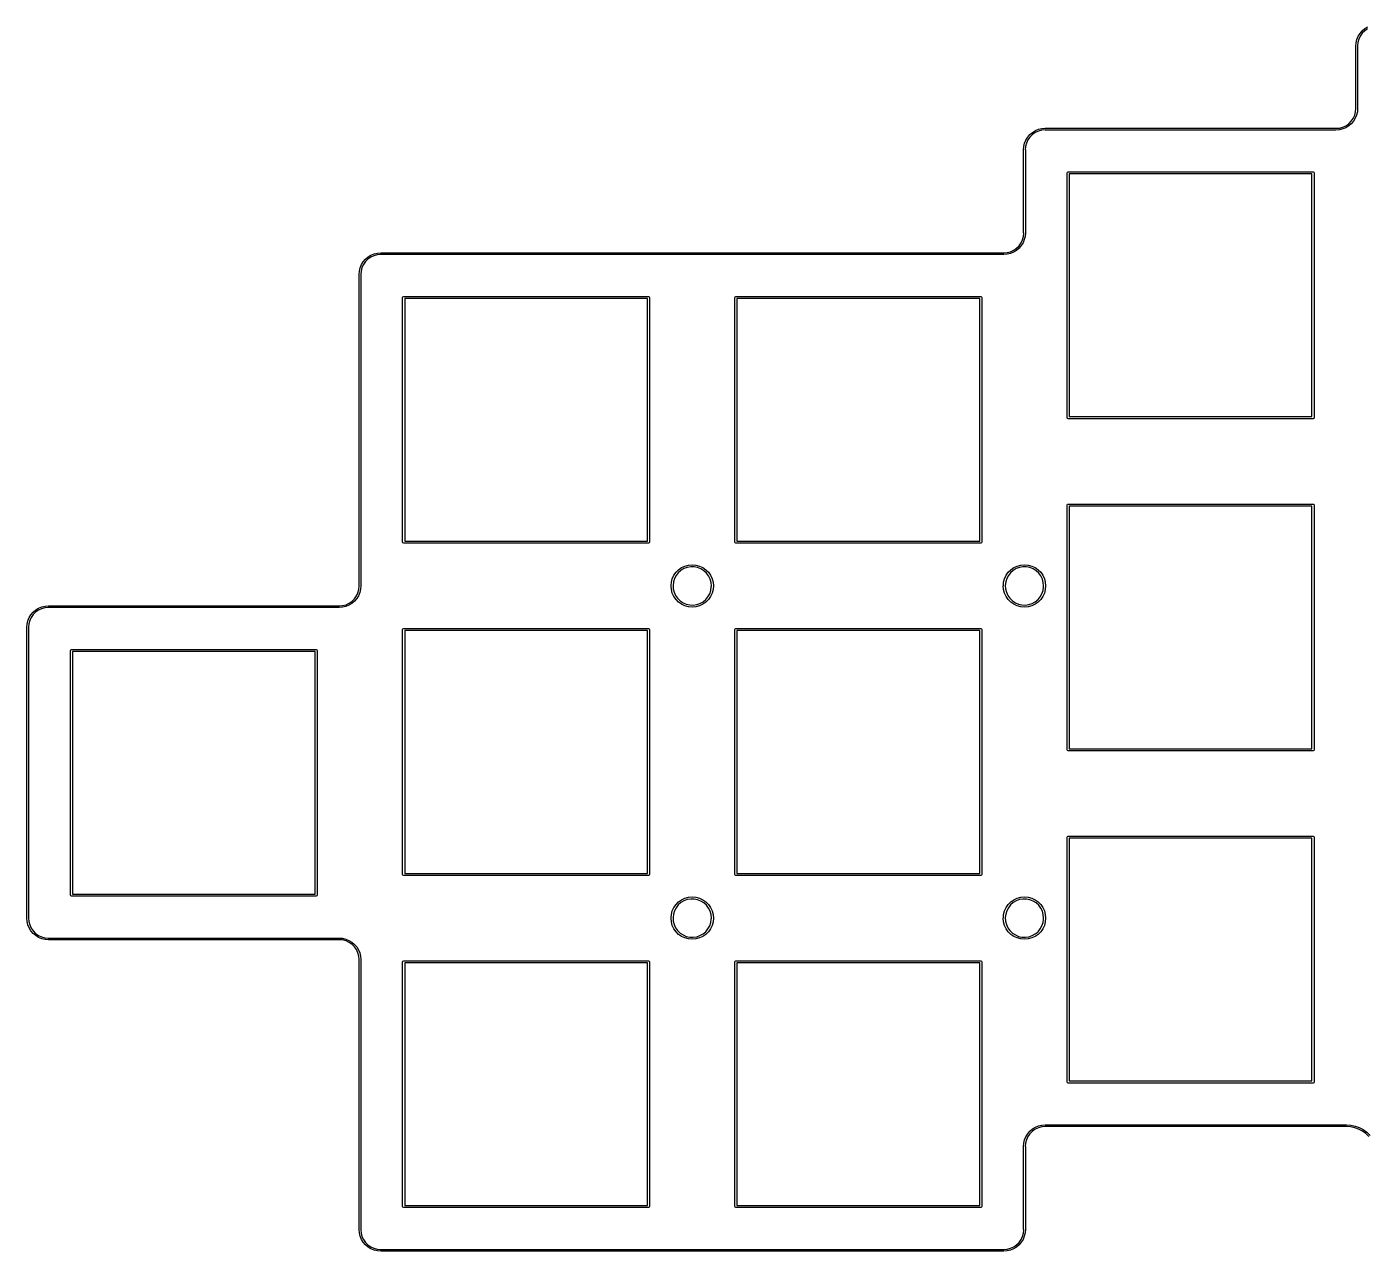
# Model space of a CAD drawing. Extents: x -5.19 to 0.84, y -3.56 to 0.24.
# Drawn here: x -5.191 to -2.174, y -2.527 to 0.23 of the extents above; entities that cross this region are included whole.
import ezdxf

# ---------------------------------------------------------------- set-up
doc = ezdxf.new("R2010")
doc.units = 0
doc.header["$MEASUREMENT"] = 0
doc.layers.add('BLACK', color=7, linetype='CONTINUOUS')

msp = doc.modelspace()

# ---------------------------------------------------------------- linework, layer by layer
at = {"layer": 'BLACK', "linetype": 'CONTINUOUS'}
for p, q in [((-2.194, 0.2091), (-2.19, 0.2156)), ((-2.19, 0.2156), (-2.185, 0.2215)), ((-2.185, 0.2159), (-2.1895, 0.2095)), ((-2.185, 0.2215), (-2.1792, 0.2264)), ((-2.1795, 0.2214), (-2.185, 0.2159)), ((-2.1731, 0.2259), (-2.1795, 0.2214)), ((-2.1792, 0.2264), (-2.1727, 0.2304)), ((-2.1993, 0.187), (-2.1987, 0.1946)), ((-2.1993, 0.0468), (-2.1993, 0.187)), ((-2.1987, 0.1946), (-2.1969, 0.2021)), ((-2.1969, 0.2021), (-2.194, 0.2091)), ((-2.1949, 0.1948), (-2.1955, 0.1873)), ((-2.1955, 0.1873), (-2.1954, 0.187)), ((-2.1954, 0.187), (-2.1954, 0.0468)), ((-2.1928, 0.2024), (-2.1949, 0.1948)), ((-2.1895, 0.2095), (-2.1928, 0.2024)), ((-2.2052, 0.0243), (-2.2018, 0.0314)), ((-2.2018, 0.0314), (-2.1998, 0.0389)), ((-2.1978, 0.0317), (-2.2007, 0.0246)), ((-2.1998, 0.0389), (-2.1992, 0.0464)), ((-2.1992, 0.0464), (-2.1993, 0.0468)), ((-2.196, 0.0391), (-2.1978, 0.0317)), ((-2.1954, 0.0468), (-2.196, 0.0391)), ((-2.9137, -0.0004), (-2.9062, 0.0014)), ((-2.9062, 0.0014), (-2.8986, 0.002)), ((-2.8986, 0.002), (-2.2441, 0.002)), ((-2.2441, 0.002), (-2.2437, 0.0018)), ((-2.2437, 0.0018), (-2.2363, 0.0025)), ((-2.229, 0.0004), (-2.2365, -0.0014)), ((-2.2363, 0.0025), (-2.2287, 0.0045)), ((-2.222, 0.0033), (-2.229, 0.0004)), ((-2.2287, 0.0045), (-2.2216, 0.0078)), ((-2.2155, 0.0073), (-2.222, 0.0033)), ((-2.2216, 0.0078), (-2.2152, 0.0123)), ((-2.2096, 0.0123), (-2.2155, 0.0073)), ((-2.2152, 0.0123), (-2.2097, 0.0179)), ((-2.2097, 0.0179), (-2.2052, 0.0243)), ((-2.2047, 0.0181), (-2.2096, 0.0123)), ((-2.2007, 0.0246), (-2.2047, 0.0181)), ((-2.945, -0.0317), (-2.942, -0.0246)), ((-2.942, -0.0246), (-2.938, -0.0181)), ((-2.9375, -0.0243), (-2.9409, -0.0314)), ((-2.938, -0.0181), (-2.9331, -0.0123)), ((-2.9331, -0.0179), (-2.9375, -0.0243)), ((-2.9331, -0.0123), (-2.9273, -0.0073)), ((-2.9275, -0.0123), (-2.9331, -0.0179)), ((-2.9211, -0.0078), (-2.9275, -0.0123)), ((-2.9273, -0.0073), (-2.9207, -0.0033)), ((-2.914, -0.0045), (-2.9211, -0.0078)), ((-2.9207, -0.0033), (-2.9137, -0.0004)), ((-2.9064, -0.0025), (-2.914, -0.0045)), ((-2.899, -0.0018), (-2.9064, -0.0025)), ((-2.8986, -0.002), (-2.899, -0.0018)), ((-2.2441, -0.002), (-2.8986, -0.002)), ((-2.2365, -0.0014), (-2.2441, -0.002)), ((-2.9473, -0.0468), (-2.9467, -0.0391)), ((-2.9473, -0.2338), (-2.9473, -0.0468)), ((-2.9467, -0.0391), (-2.945, -0.0317)), ((-2.9429, -0.0389), (-2.9436, -0.0464)), ((-2.9436, -0.0464), (-2.9434, -0.0468)), ((-2.9434, -0.0468), (-2.9434, -0.2338)), ((-2.9409, -0.0314), (-2.9429, -0.0389)), ((-2.8493, -0.0984), (-2.8486, -0.0968)), ((-2.8493, -0.6496), (-2.8493, -0.0984)), ((-2.8486, -0.0968), (-2.847, -0.0961)), ((-2.847, -0.0961), (-2.2958, -0.0961)), ((-2.8446, -0.1008), (-2.8446, -0.6472)), ((-2.2981, -0.1008), (-2.8446, -0.1008)), ((-2.2981, -0.6472), (-2.2981, -0.1008)), ((-2.2958, -0.0961), (-2.2941, -0.0968)), ((-2.2941, -0.0968), (-2.2934, -0.0984)), ((-2.2934, -0.0984), (-2.2934, -0.6496)), ((-2.9478, -0.2416), (-2.9472, -0.2341)), ((-2.9472, -0.2341), (-2.9473, -0.2338)), ((-2.944, -0.2414), (-2.9458, -0.2488)), ((-2.9434, -0.2338), (-2.944, -0.2414)), ((-2.9697, -0.2727), (-2.9632, -0.2682)), ((-2.9577, -0.2682), (-2.9635, -0.2732)), ((-2.9632, -0.2682), (-2.9577, -0.2627)), ((-2.9577, -0.2627), (-2.9532, -0.2562)), ((-2.9527, -0.2624), (-2.9577, -0.2682)), ((-2.9532, -0.2562), (-2.9499, -0.2491)), ((-2.9487, -0.2559), (-2.9527, -0.2624)), ((-2.9499, -0.2491), (-2.9478, -0.2416)), ((-2.9458, -0.2488), (-2.9487, -0.2559)), ((-4.4381, -0.3051), (-4.4341, -0.2986)), ((-4.4341, -0.2986), (-4.4291, -0.2928)), ((-4.4291, -0.2984), (-4.4336, -0.3048)), ((-4.4291, -0.2928), (-4.4233, -0.2878)), ((-4.4236, -0.2928), (-4.4291, -0.2984)), ((-4.4172, -0.2883), (-4.4236, -0.2928)), ((-4.4233, -0.2878), (-4.4168, -0.2839)), ((-4.4101, -0.285), (-4.4172, -0.2883)), ((-4.4168, -0.2839), (-4.4097, -0.2809)), ((-4.4025, -0.283), (-4.4101, -0.285)), ((-4.4097, -0.2809), (-4.4023, -0.2791)), ((-4.395, -0.2823), (-4.4025, -0.283)), ((-4.4023, -0.2791), (-4.3947, -0.2785)), ((-4.3947, -0.2825), (-4.395, -0.2823)), ((-4.3947, -0.2785), (-2.9921, -0.2785)), ((-2.9921, -0.2825), (-4.3947, -0.2825)), ((-2.9921, -0.2785), (-2.9918, -0.2787)), ((-2.9845, -0.2819), (-2.9921, -0.2825)), ((-2.9918, -0.2787), (-2.9843, -0.278)), ((-2.9771, -0.2801), (-2.9845, -0.2819)), ((-2.9843, -0.278), (-2.9768, -0.276)), ((-2.97, -0.2772), (-2.9771, -0.2801)), ((-2.9768, -0.276), (-2.9697, -0.2727)), ((-2.9635, -0.2732), (-2.97, -0.2772)), ((-4.4434, -0.3273), (-4.4428, -0.3196)), ((-4.4434, -1.0285), (-4.4434, -0.3273)), ((-4.4428, -0.3196), (-4.441, -0.3122)), ((-4.441, -0.3122), (-4.4381, -0.3051)), ((-4.439, -0.3195), (-4.4396, -0.3269)), ((-4.4396, -0.3269), (-4.4395, -0.3273)), ((-4.4395, -0.3273), (-4.4395, -1.0285)), ((-4.4369, -0.3119), (-4.439, -0.3195)), ((-4.4336, -0.3048), (-4.4369, -0.3119)), ((-4.3454, -0.3789), (-4.3447, -0.3773)), ((-4.3454, -0.9301), (-4.3454, -0.3789)), ((-4.3447, -0.3773), (-4.343, -0.3766)), ((-4.343, -0.3766), (-3.7918, -0.3766)), ((-4.3407, -0.3813), (-4.3407, -0.9278)), ((-3.7942, -0.3813), (-4.3407, -0.3813)), ((-3.7942, -0.9278), (-3.7942, -0.3813)), ((-3.7918, -0.3766), (-3.7902, -0.3773)), ((-3.7902, -0.3773), (-3.7895, -0.3789)), ((-3.7895, -0.3789), (-3.7895, -0.9301)), ((-3.5973, -0.3789), (-3.5966, -0.3773)), ((-3.5973, -0.9301), (-3.5973, -0.3789)), ((-3.5966, -0.3773), (-3.595, -0.3766)), ((-3.595, -0.3766), (-3.0438, -0.3766)), ((-3.5926, -0.3813), (-3.5926, -0.9278)), ((-3.0462, -0.3813), (-3.5926, -0.3813)), ((-3.0462, -0.9278), (-3.0462, -0.3813)), ((-3.0438, -0.3766), (-3.0421, -0.3773)), ((-3.0421, -0.3773), (-3.0414, -0.3789)), ((-3.0414, -0.3789), (-3.0414, -0.9301)), ((-2.8486, -0.6513), (-2.8493, -0.6496)), ((-2.847, -0.652), (-2.8486, -0.6513)), ((-2.2958, -0.652), (-2.847, -0.652)), ((-2.8446, -0.6472), (-2.2981, -0.6472)), ((-2.2941, -0.6513), (-2.2958, -0.652)), ((-2.2934, -0.6496), (-2.2941, -0.6513)), ((-2.8493, -0.8465), (-2.8486, -0.8448)), ((-2.8486, -0.8448), (-2.847, -0.8441)), ((-2.847, -0.8441), (-2.2958, -0.8441)), ((-2.2958, -0.8441), (-2.2941, -0.8448)), ((-2.2941, -0.8448), (-2.2934, -0.8465)), ((-2.8493, -1.3976), (-2.8493, -0.8465)), ((-2.8446, -0.8488), (-2.8446, -1.3953)), ((-2.2981, -0.8488), (-2.8446, -0.8488)), ((-2.2981, -1.3953), (-2.2981, -0.8488)), ((-2.2934, -0.8465), (-2.2934, -1.3976)), ((-4.3447, -0.9318), (-4.3454, -0.9301)), ((-4.343, -0.9325), (-4.3447, -0.9318)), ((-3.7918, -0.9325), (-4.343, -0.9325)), ((-4.3407, -0.9278), (-3.7942, -0.9278)), ((-3.7902, -0.9318), (-3.7918, -0.9325)), ((-3.7895, -0.9301), (-3.7902, -0.9318)), ((-3.5966, -0.9318), (-3.5973, -0.9301)), ((-3.595, -0.9325), (-3.5966, -0.9318)), ((-3.0438, -0.9325), (-3.595, -0.9325)), ((-3.5926, -0.9278), (-3.0462, -0.9278)), ((-3.0421, -0.9318), (-3.0438, -0.9325)), ((-3.0414, -0.9301), (-3.0421, -0.9318)), ((-3.7299, -0.9979), (-3.724, -0.9921)), ((-3.7187, -0.9937), (-3.7247, -0.9989)), ((-3.724, -0.9921), (-3.7172, -0.9873)), ((-3.712, -0.9896), (-3.7187, -0.9937)), ((-3.7172, -0.9873), (-3.7097, -0.9838)), ((-3.7046, -0.9869), (-3.712, -0.9896)), ((-3.7097, -0.9838), (-3.7017, -0.9816)), ((-3.6968, -0.9856), (-3.7046, -0.9869)), ((-3.7017, -0.9816), (-3.6934, -0.9809)), ((-3.6889, -0.9857), (-3.6968, -0.9856)), ((-3.6934, -0.9809), (-3.6851, -0.9816)), ((-3.6812, -0.9872), (-3.6889, -0.9857)), ((-3.6851, -0.9816), (-3.6771, -0.9838)), ((-3.6738, -0.9901), (-3.6812, -0.9872)), ((-3.6771, -0.9838), (-3.6696, -0.9873)), ((-3.6672, -0.9944), (-3.6738, -0.9901)), ((-3.6696, -0.9873), (-3.6628, -0.9921)), ((-3.6614, -0.9997), (-3.6672, -0.9944)), ((-3.6628, -0.9921), (-3.6569, -0.9979)), ((-2.9819, -0.9979), (-2.976, -0.9921)), ((-2.9707, -0.9937), (-2.9766, -0.9989)), ((-2.976, -0.9921), (-2.9692, -0.9873)), ((-2.9639, -0.9896), (-2.9707, -0.9937)), ((-2.9692, -0.9873), (-2.9617, -0.9838)), ((-2.9565, -0.9869), (-2.9639, -0.9896)), ((-2.9617, -0.9838), (-2.9537, -0.9816)), ((-2.9488, -0.9856), (-2.9565, -0.9869)), ((-2.9537, -0.9816), (-2.9454, -0.9809)), ((-2.9409, -0.9857), (-2.9488, -0.9856)), ((-2.9454, -0.9809), (-2.9371, -0.9816)), ((-2.9331, -0.9872), (-2.9409, -0.9857)), ((-2.9371, -0.9816), (-2.9291, -0.9838)), ((-2.9258, -0.9901), (-2.9331, -0.9872)), ((-2.9291, -0.9838), (-2.9216, -0.9873)), ((-2.9191, -0.9944), (-2.9258, -0.9901)), ((-2.9216, -0.9873), (-2.9148, -0.9921)), ((-2.9133, -0.9997), (-2.9191, -0.9944)), ((-2.9148, -0.9921), (-2.9089, -0.9979)), ((-3.7409, -1.0274), (-3.7403, -1.0203)), ((-3.7403, -1.0203), (-3.7382, -1.0123)), ((-3.7382, -1.0123), (-3.7347, -1.0047)), ((-3.7356, -1.0196), (-3.7365, -1.0274)), ((-3.7332, -1.012), (-3.7356, -1.0196)), ((-3.7347, -1.0047), (-3.7299, -0.9979)), ((-3.7296, -1.0051), (-3.7332, -1.012)), ((-3.7247, -0.9989), (-3.7296, -1.0051)), ((-3.6567, -1.006), (-3.6614, -0.9997)), ((-3.6569, -0.9979), (-3.6521, -1.0047)), ((-3.6532, -1.0131), (-3.6567, -1.006)), ((-3.651, -1.0207), (-3.6532, -1.0131)), ((-3.6521, -1.0047), (-3.6486, -1.0123)), ((-3.6503, -1.0285), (-3.651, -1.0207)), ((-3.6486, -1.0123), (-3.6465, -1.0203)), ((-3.6465, -1.0203), (-3.6458, -1.0285)), ((-2.9929, -1.0274), (-2.9923, -1.0203)), ((-2.9923, -1.0203), (-2.9901, -1.0123)), ((-2.9901, -1.0123), (-2.9866, -1.0047)), ((-2.9875, -1.0196), (-2.9885, -1.0274)), ((-2.9852, -1.012), (-2.9875, -1.0196)), ((-2.9866, -1.0047), (-2.9819, -0.9979)), ((-2.9815, -1.0051), (-2.9852, -1.012)), ((-2.9766, -0.9989), (-2.9815, -1.0051)), ((-2.9086, -1.006), (-2.9133, -0.9997)), ((-2.9089, -0.9979), (-2.9041, -1.0047)), ((-2.9051, -1.0131), (-2.9086, -1.006)), ((-2.903, -1.0207), (-2.9051, -1.0131)), ((-2.9041, -1.0047), (-2.9006, -1.0123)), ((-2.9023, -1.0285), (-2.903, -1.0207)), ((-2.9006, -1.0123), (-2.8985, -1.0203)), ((-2.8985, -1.0203), (-2.8977, -1.0285)), ((-4.4538, -1.0574), (-4.4493, -1.051)), ((-4.4493, -1.051), (-4.4459, -1.0439)), ((-4.4448, -1.0507), (-4.4488, -1.0572)), ((-4.4459, -1.0439), (-4.4439, -1.0364)), ((-4.4418, -1.0436), (-4.4448, -1.0507)), ((-4.4439, -1.0364), (-4.4433, -1.0289)), ((-4.4433, -1.0289), (-4.4434, -1.0285)), ((-4.4401, -1.0362), (-4.4418, -1.0436)), ((-4.4395, -1.0285), (-4.4401, -1.0362)), ((-3.741, -1.0285), (-3.7409, -1.0274)), ((-3.7403, -1.0368), (-3.741, -1.0285)), ((-3.7382, -1.0448), (-3.7403, -1.0368)), ((-3.7347, -1.0524), (-3.7382, -1.0448)), ((-3.7365, -1.0274), (-3.736, -1.0353)), ((-3.736, -1.0353), (-3.734, -1.0429)), ((-3.7299, -1.0592), (-3.7347, -1.0524)), ((-3.734, -1.0429), (-3.7307, -1.0501)), ((-3.7307, -1.0501), (-3.7262, -1.0565)), ((-3.6629, -1.059), (-3.6579, -1.053)), ((-3.6579, -1.053), (-3.654, -1.0461)), ((-3.6521, -1.0524), (-3.6569, -1.0592)), ((-3.654, -1.0461), (-3.6515, -1.0386)), ((-3.6486, -1.0448), (-3.6521, -1.0524)), ((-3.6515, -1.0386), (-3.6504, -1.0308)), ((-3.6504, -1.0308), (-3.6503, -1.0285)), ((-3.6465, -1.0368), (-3.6486, -1.0448)), ((-3.6458, -1.0285), (-3.6465, -1.0368)), ((-2.993, -1.0285), (-2.9929, -1.0274)), ((-2.9923, -1.0368), (-2.993, -1.0285)), ((-2.9901, -1.0448), (-2.9923, -1.0368)), ((-2.9866, -1.0524), (-2.9901, -1.0448)), ((-2.9885, -1.0274), (-2.9879, -1.0353)), ((-2.9879, -1.0353), (-2.986, -1.0429)), ((-2.9819, -1.0592), (-2.9866, -1.0524)), ((-2.986, -1.0429), (-2.9827, -1.0501)), ((-2.9827, -1.0501), (-2.9781, -1.0565)), ((-2.9149, -1.059), (-2.9099, -1.053)), ((-2.9099, -1.053), (-2.906, -1.0461)), ((-2.9041, -1.0524), (-2.9089, -1.0592)), ((-2.906, -1.0461), (-2.9035, -1.0386)), ((-2.9006, -1.0448), (-2.9041, -1.0524)), ((-2.9035, -1.0386), (-2.9023, -1.0308)), ((-2.9023, -1.0308), (-2.9023, -1.0285)), ((-2.8985, -1.0368), (-2.9006, -1.0448)), ((-2.8977, -1.0285), (-2.8985, -1.0368)), ((-5.1772, -1.0876), (-5.1714, -1.0826)), ((-5.1652, -1.0831), (-5.1716, -1.0876)), ((-5.1714, -1.0826), (-5.1648, -1.0786)), ((-5.1581, -1.0798), (-5.1652, -1.0831)), ((-5.1648, -1.0786), (-5.1578, -1.0757)), ((-5.1505, -1.0778), (-5.1581, -1.0798)), ((-5.1578, -1.0757), (-5.1503, -1.0739)), ((-5.1431, -1.0771), (-5.1505, -1.0778)), ((-5.1503, -1.0739), (-5.1427, -1.0733)), ((-5.1427, -1.0773), (-5.1431, -1.0771)), ((-5.1427, -1.0733), (-4.4882, -1.0733)), ((-4.4882, -1.0773), (-5.1427, -1.0773)), ((-4.4882, -1.0733), (-4.4878, -1.0735)), ((-4.4806, -1.0767), (-4.4882, -1.0773)), ((-4.4878, -1.0735), (-4.4804, -1.0728)), ((-4.4731, -1.0749), (-4.4806, -1.0767)), ((-4.4804, -1.0728), (-4.4728, -1.0708)), ((-4.4661, -1.0719), (-4.4731, -1.0749)), ((-4.4728, -1.0708), (-4.4657, -1.0675)), ((-4.4596, -1.068), (-4.4661, -1.0719)), ((-4.4657, -1.0675), (-4.4593, -1.063)), ((-4.4537, -1.063), (-4.4596, -1.068)), ((-4.4593, -1.063), (-4.4538, -1.0574)), ((-4.4488, -1.0572), (-4.4537, -1.063)), ((-3.724, -1.065), (-3.7299, -1.0592)), ((-3.7262, -1.0565), (-3.7205, -1.062)), ((-3.7172, -1.0698), (-3.724, -1.065)), ((-3.7205, -1.062), (-3.714, -1.0664)), ((-3.7097, -1.0733), (-3.7172, -1.0698)), ((-3.714, -1.0664), (-3.7067, -1.0695)), ((-3.7017, -1.0755), (-3.7097, -1.0733)), ((-3.7067, -1.0695), (-3.699, -1.0713)), ((-3.6934, -1.0762), (-3.7017, -1.0755)), ((-3.699, -1.0713), (-3.6911, -1.0716)), ((-3.6851, -1.0755), (-3.6934, -1.0762)), ((-3.6911, -1.0716), (-3.6833, -1.0704)), ((-3.6771, -1.0733), (-3.6851, -1.0755)), ((-3.6833, -1.0704), (-3.6759, -1.0679)), ((-3.6696, -1.0698), (-3.6771, -1.0733)), ((-3.6759, -1.0679), (-3.669, -1.0641)), ((-3.6628, -1.065), (-3.6696, -1.0698)), ((-3.669, -1.0641), (-3.6629, -1.059)), ((-3.6569, -1.0592), (-3.6628, -1.065)), ((-2.976, -1.065), (-2.9819, -1.0592)), ((-2.9781, -1.0565), (-2.9725, -1.062)), ((-2.9692, -1.0698), (-2.976, -1.065)), ((-2.9725, -1.062), (-2.9659, -1.0664)), ((-2.9617, -1.0733), (-2.9692, -1.0698)), ((-2.9659, -1.0664), (-2.9587, -1.0695)), ((-2.9537, -1.0755), (-2.9617, -1.0733)), ((-2.9587, -1.0695), (-2.951, -1.0713)), ((-2.9454, -1.0762), (-2.9537, -1.0755)), ((-2.951, -1.0713), (-2.9431, -1.0716)), ((-2.9371, -1.0755), (-2.9454, -1.0762)), ((-2.9431, -1.0716), (-2.9353, -1.0704)), ((-2.9291, -1.0733), (-2.9371, -1.0755)), ((-2.9353, -1.0704), (-2.9278, -1.0679)), ((-2.9216, -1.0698), (-2.9291, -1.0733)), ((-2.9278, -1.0679), (-2.921, -1.0641)), ((-2.9148, -1.065), (-2.9216, -1.0698)), ((-2.921, -1.0641), (-2.9149, -1.059)), ((-2.9089, -1.0592), (-2.9148, -1.065)), ((-5.1914, -1.122), (-5.1908, -1.1144)), ((-5.1908, -1.1144), (-5.189, -1.107)), ((-5.189, -1.107), (-5.1861, -1.0999)), ((-5.187, -1.1142), (-5.1876, -1.1217)), ((-5.185, -1.1067), (-5.187, -1.1142)), ((-5.1861, -1.0999), (-5.1821, -1.0934)), ((-5.1817, -1.0996), (-5.185, -1.1067)), ((-5.1821, -1.0934), (-5.1772, -1.0876)), ((-5.1772, -1.0932), (-5.1817, -1.0996)), ((-5.1716, -1.0876), (-5.1772, -1.0932)), ((-5.1914, -1.7766), (-5.1914, -1.122)), ((-5.1876, -1.1217), (-5.1875, -1.122)), ((-5.1875, -1.122), (-5.1875, -1.7766)), ((-4.3454, -1.127), (-4.3447, -1.1253)), ((-4.3454, -1.6782), (-4.3454, -1.127)), ((-4.3447, -1.1253), (-4.343, -1.1246)), ((-4.343, -1.1246), (-3.7918, -1.1246)), ((-4.3407, -1.1293), (-4.3407, -1.6758)), ((-3.7942, -1.1293), (-4.3407, -1.1293)), ((-3.7942, -1.6758), (-3.7942, -1.1293)), ((-3.7918, -1.1246), (-3.7902, -1.1253)), ((-3.7902, -1.1253), (-3.7895, -1.127)), ((-3.7895, -1.127), (-3.7895, -1.6782)), ((-3.5973, -1.127), (-3.5966, -1.1253)), ((-3.5973, -1.6782), (-3.5973, -1.127)), ((-3.5966, -1.1253), (-3.595, -1.1246)), ((-3.595, -1.1246), (-3.0438, -1.1246)), ((-3.5926, -1.1293), (-3.5926, -1.6758)), ((-3.0462, -1.1293), (-3.5926, -1.1293)), ((-3.0462, -1.6758), (-3.0462, -1.1293)), ((-3.0438, -1.1246), (-3.0421, -1.1253)), ((-3.0421, -1.1253), (-3.0414, -1.127)), ((-3.0414, -1.127), (-3.0414, -1.6782)), ((-5.0934, -1.1737), (-5.0927, -1.1721)), ((-5.0934, -1.7249), (-5.0934, -1.1737)), ((-5.0927, -1.1721), (-5.091, -1.1714)), ((-5.091, -1.1714), (-4.5399, -1.1714)), ((-5.0887, -1.1761), (-5.0887, -1.7225)), ((-4.5422, -1.1761), (-5.0887, -1.1761)), ((-4.5422, -1.7225), (-4.5422, -1.1761)), ((-4.5399, -1.1714), (-4.5382, -1.1721)), ((-4.5382, -1.1721), (-4.5375, -1.1737)), ((-4.5375, -1.1737), (-4.5375, -1.7249)), ((-2.8486, -1.3993), (-2.8493, -1.3976)), ((-2.847, -1.4), (-2.8486, -1.3993)), ((-2.2958, -1.4), (-2.847, -1.4)), ((-2.8446, -1.3953), (-2.2981, -1.3953)), ((-2.2941, -1.3993), (-2.2958, -1.4)), ((-2.2934, -1.3976), (-2.2941, -1.3993)), ((-2.8493, -1.5945), (-2.8486, -1.5928)), ((-2.8493, -2.1457), (-2.8493, -1.5945)), ((-2.8486, -1.5928), (-2.847, -1.5921)), ((-2.847, -1.5921), (-2.2958, -1.5921)), ((-2.8446, -1.5969), (-2.8446, -2.1433)), ((-2.2981, -1.5969), (-2.8446, -1.5969)), ((-2.2981, -2.1433), (-2.2981, -1.5969)), ((-2.2958, -1.5921), (-2.2941, -1.5928)), ((-2.2941, -1.5928), (-2.2934, -1.5945)), ((-2.2934, -1.5945), (-2.2934, -2.1457)), ((-4.3447, -1.6798), (-4.3454, -1.6782)), ((-4.343, -1.6805), (-4.3447, -1.6798)), ((-3.7918, -1.6805), (-4.343, -1.6805)), ((-4.3407, -1.6758), (-3.7942, -1.6758)), ((-3.7902, -1.6798), (-3.7918, -1.6805)), ((-3.7895, -1.6782), (-3.7902, -1.6798)), ((-3.5966, -1.6798), (-3.5973, -1.6782)), ((-3.595, -1.6805), (-3.5966, -1.6798)), ((-3.0438, -1.6805), (-3.595, -1.6805)), ((-3.5926, -1.6758), (-3.0462, -1.6758)), ((-3.0421, -1.6798), (-3.0438, -1.6805)), ((-3.0414, -1.6782), (-3.0421, -1.6798)), ((-5.0927, -1.7266), (-5.0934, -1.7249)), ((-5.091, -1.7273), (-5.0927, -1.7266)), ((-4.5399, -1.7273), (-5.091, -1.7273)), ((-5.0887, -1.7225), (-4.5422, -1.7225)), ((-4.5382, -1.7266), (-4.5399, -1.7273)), ((-4.5375, -1.7249), (-4.5382, -1.7266)), ((-3.7347, -1.7528), (-3.7299, -1.7459)), ((-3.7299, -1.7459), (-3.724, -1.7401)), ((-3.7247, -1.7469), (-3.7296, -1.7531)), ((-3.7187, -1.7417), (-3.7247, -1.7469)), ((-3.724, -1.7401), (-3.7172, -1.7353)), ((-3.712, -1.7377), (-3.7187, -1.7417)), ((-3.7172, -1.7353), (-3.7097, -1.7318)), ((-3.7046, -1.7349), (-3.712, -1.7377)), ((-3.7097, -1.7318), (-3.7017, -1.7297)), ((-3.6968, -1.7336), (-3.7046, -1.7349)), ((-3.7017, -1.7297), (-3.6934, -1.7289)), ((-3.6889, -1.7337), (-3.6968, -1.7336)), ((-3.6934, -1.7289), (-3.6851, -1.7297)), ((-3.6812, -1.7352), (-3.6889, -1.7337)), ((-3.6851, -1.7297), (-3.6771, -1.7318)), ((-3.6738, -1.7382), (-3.6812, -1.7352)), ((-3.6771, -1.7318), (-3.6696, -1.7353)), ((-3.6672, -1.7424), (-3.6738, -1.7382)), ((-3.6696, -1.7353), (-3.6628, -1.7401)), ((-3.6614, -1.7477), (-3.6672, -1.7424)), ((-3.6628, -1.7401), (-3.6569, -1.7459)), ((-3.6567, -1.7541), (-3.6614, -1.7477)), ((-3.6569, -1.7459), (-3.6521, -1.7528)), ((-2.9866, -1.7528), (-2.9819, -1.7459)), ((-2.9819, -1.7459), (-2.976, -1.7401)), ((-2.9766, -1.7469), (-2.9815, -1.7531)), ((-2.9707, -1.7417), (-2.9766, -1.7469)), ((-2.976, -1.7401), (-2.9692, -1.7353)), ((-2.9639, -1.7377), (-2.9707, -1.7417)), ((-2.9692, -1.7353), (-2.9617, -1.7318)), ((-2.9565, -1.7349), (-2.9639, -1.7377)), ((-2.9617, -1.7318), (-2.9537, -1.7297)), ((-2.9488, -1.7336), (-2.9565, -1.7349)), ((-2.9537, -1.7297), (-2.9454, -1.7289)), ((-2.9409, -1.7337), (-2.9488, -1.7336)), ((-2.9454, -1.7289), (-2.9371, -1.7297)), ((-2.9331, -1.7352), (-2.9409, -1.7337)), ((-2.9371, -1.7297), (-2.9291, -1.7318)), ((-2.9258, -1.7382), (-2.9331, -1.7352)), ((-2.9291, -1.7318), (-2.9216, -1.7353)), ((-2.9191, -1.7424), (-2.9258, -1.7382)), ((-2.9216, -1.7353), (-2.9148, -1.7401)), ((-2.9133, -1.7477), (-2.9191, -1.7424)), ((-2.9148, -1.7401), (-2.9089, -1.7459)), ((-2.9086, -1.7541), (-2.9133, -1.7477)), ((-2.9089, -1.7459), (-2.9041, -1.7528)), ((-5.1908, -1.7842), (-5.1914, -1.7766)), ((-5.1875, -1.7766), (-5.1876, -1.7769)), ((-5.1876, -1.7769), (-5.187, -1.7844)), ((-3.741, -1.7766), (-3.7409, -1.7754)), ((-3.7403, -1.7849), (-3.741, -1.7766)), ((-3.7409, -1.7754), (-3.7403, -1.7683)), ((-3.7403, -1.7683), (-3.7382, -1.7603)), ((-3.7382, -1.7603), (-3.7347, -1.7528)), ((-3.7356, -1.7676), (-3.7365, -1.7754)), ((-3.7365, -1.7754), (-3.736, -1.7833)), ((-3.7332, -1.7601), (-3.7356, -1.7676)), ((-3.7296, -1.7531), (-3.7332, -1.7601)), ((-3.6532, -1.7611), (-3.6567, -1.7541)), ((-3.651, -1.7687), (-3.6532, -1.7611)), ((-3.6521, -1.7528), (-3.6486, -1.7603)), ((-3.6515, -1.7866), (-3.6504, -1.7788)), ((-3.6503, -1.7766), (-3.651, -1.7687)), ((-3.6504, -1.7788), (-3.6503, -1.7766)), ((-3.6486, -1.7603), (-3.6465, -1.7683)), ((-3.6465, -1.7683), (-3.6458, -1.7766)), ((-3.6458, -1.7766), (-3.6465, -1.7849)), ((-2.993, -1.7766), (-2.9929, -1.7754)), ((-2.9923, -1.7849), (-2.993, -1.7766)), ((-2.9929, -1.7754), (-2.9923, -1.7683)), ((-2.9923, -1.7683), (-2.9901, -1.7603)), ((-2.9901, -1.7603), (-2.9866, -1.7528)), ((-2.9875, -1.7676), (-2.9885, -1.7754)), ((-2.9885, -1.7754), (-2.9879, -1.7833)), ((-2.9852, -1.7601), (-2.9875, -1.7676)), ((-2.9815, -1.7531), (-2.9852, -1.7601)), ((-2.9051, -1.7611), (-2.9086, -1.7541)), ((-2.903, -1.7687), (-2.9051, -1.7611)), ((-2.9041, -1.7528), (-2.9006, -1.7603)), ((-2.9035, -1.7866), (-2.9023, -1.7788)), ((-2.9023, -1.7766), (-2.903, -1.7687)), ((-2.9023, -1.7788), (-2.9023, -1.7766)), ((-2.9006, -1.7603), (-2.8985, -1.7683)), ((-2.8985, -1.7683), (-2.8977, -1.7766)), ((-2.8977, -1.7766), (-2.8985, -1.7849)), ((-5.189, -1.7916), (-5.1908, -1.7842)), ((-5.1861, -1.7987), (-5.189, -1.7916)), ((-5.187, -1.7844), (-5.185, -1.7919)), ((-5.1821, -1.8052), (-5.1861, -1.7987)), ((-5.185, -1.7919), (-5.1817, -1.7991)), ((-5.1772, -1.811), (-5.1821, -1.8052)), ((-5.1817, -1.7991), (-5.1772, -1.8055)), ((-5.1772, -1.8055), (-5.1716, -1.811)), ((-3.7382, -1.7929), (-3.7403, -1.7849)), ((-3.7347, -1.8004), (-3.7382, -1.7929)), ((-3.736, -1.7833), (-3.734, -1.791)), ((-3.7299, -1.8072), (-3.7347, -1.8004)), ((-3.734, -1.791), (-3.7307, -1.7981)), ((-3.7307, -1.7981), (-3.7262, -1.8046)), ((-3.724, -1.8131), (-3.7299, -1.8072)), ((-3.7262, -1.8046), (-3.7205, -1.8101)), ((-3.7205, -1.8101), (-3.714, -1.8144)), ((-3.669, -1.8121), (-3.6629, -1.8071)), ((-3.6629, -1.8071), (-3.6579, -1.801)), ((-3.6569, -1.8072), (-3.6628, -1.8131)), ((-3.6579, -1.801), (-3.654, -1.7941)), ((-3.6521, -1.8004), (-3.6569, -1.8072)), ((-3.654, -1.7941), (-3.6515, -1.7866)), ((-3.6486, -1.7929), (-3.6521, -1.8004)), ((-3.6465, -1.7849), (-3.6486, -1.7929)), ((-2.9901, -1.7929), (-2.9923, -1.7849)), ((-2.9866, -1.8004), (-2.9901, -1.7929)), ((-2.9879, -1.7833), (-2.986, -1.791)), ((-2.9819, -1.8072), (-2.9866, -1.8004)), ((-2.986, -1.791), (-2.9827, -1.7981)), ((-2.9827, -1.7981), (-2.9781, -1.8046)), ((-2.976, -1.8131), (-2.9819, -1.8072)), ((-2.9781, -1.8046), (-2.9725, -1.8101)), ((-2.9725, -1.8101), (-2.9659, -1.8144)), ((-2.921, -1.8121), (-2.9149, -1.8071)), ((-2.9149, -1.8071), (-2.9099, -1.801)), ((-2.9089, -1.8072), (-2.9148, -1.8131)), ((-2.9099, -1.801), (-2.906, -1.7941)), ((-2.9041, -1.8004), (-2.9089, -1.8072)), ((-2.906, -1.7941), (-2.9035, -1.7866)), ((-2.9006, -1.7929), (-2.9041, -1.8004)), ((-2.8985, -1.7849), (-2.9006, -1.7929)), ((-5.1714, -1.816), (-5.1772, -1.811)), ((-5.1716, -1.811), (-5.1652, -1.8155)), ((-5.1648, -1.82), (-5.1714, -1.816)), ((-5.1652, -1.8155), (-5.1581, -1.8188)), ((-5.1578, -1.8229), (-5.1648, -1.82)), ((-5.1581, -1.8188), (-5.1505, -1.8209)), ((-5.1503, -1.8247), (-5.1578, -1.8229)), ((-5.1505, -1.8209), (-5.1431, -1.8215)), ((-5.1427, -1.8253), (-5.1503, -1.8247)), ((-5.1431, -1.8215), (-5.1427, -1.8214)), ((-5.1427, -1.8214), (-4.4882, -1.8214)), ((-4.4882, -1.8253), (-5.1427, -1.8253)), ((-4.4882, -1.8214), (-4.4806, -1.822)), ((-4.4878, -1.8252), (-4.4882, -1.8253)), ((-4.4804, -1.8258), (-4.4878, -1.8252)), ((-4.4806, -1.822), (-4.4731, -1.8237)), ((-4.4728, -1.8278), (-4.4804, -1.8258)), ((-4.4731, -1.8237), (-4.4661, -1.8267)), ((-4.4657, -1.8312), (-4.4728, -1.8278)), ((-4.4661, -1.8267), (-4.4596, -1.8307)), ((-4.4593, -1.8356), (-4.4657, -1.8312)), ((-4.4596, -1.8307), (-4.4537, -1.8356)), ((-4.4538, -1.8412), (-4.4593, -1.8356)), ((-4.4537, -1.8356), (-4.4488, -1.8414)), ((-3.7172, -1.8178), (-3.724, -1.8131)), ((-3.7097, -1.8213), (-3.7172, -1.8178)), ((-3.714, -1.8144), (-3.7067, -1.8176)), ((-3.7017, -1.8235), (-3.7097, -1.8213)), ((-3.7067, -1.8176), (-3.699, -1.8193)), ((-3.6934, -1.8242), (-3.7017, -1.8235)), ((-3.699, -1.8193), (-3.6911, -1.8196)), ((-3.6851, -1.8235), (-3.6934, -1.8242)), ((-3.6911, -1.8196), (-3.6833, -1.8185)), ((-3.6771, -1.8213), (-3.6851, -1.8235)), ((-3.6833, -1.8185), (-3.6759, -1.8159)), ((-3.6696, -1.8178), (-3.6771, -1.8213)), ((-3.6759, -1.8159), (-3.669, -1.8121)), ((-3.6628, -1.8131), (-3.6696, -1.8178)), ((-2.9692, -1.8178), (-2.976, -1.8131)), ((-2.9617, -1.8213), (-2.9692, -1.8178)), ((-2.9659, -1.8144), (-2.9587, -1.8176)), ((-2.9537, -1.8235), (-2.9617, -1.8213)), ((-2.9587, -1.8176), (-2.951, -1.8193)), ((-2.9454, -1.8242), (-2.9537, -1.8235)), ((-2.951, -1.8193), (-2.9431, -1.8196)), ((-2.9371, -1.8235), (-2.9454, -1.8242)), ((-2.9431, -1.8196), (-2.9353, -1.8185)), ((-2.9291, -1.8213), (-2.9371, -1.8235)), ((-2.9353, -1.8185), (-2.9278, -1.8159)), ((-2.9216, -1.8178), (-2.9291, -1.8213)), ((-2.9278, -1.8159), (-2.921, -1.8121)), ((-2.9148, -1.8131), (-2.9216, -1.8178)), ((-4.4493, -1.8476), (-4.4538, -1.8412)), ((-4.4459, -1.8547), (-4.4493, -1.8476)), ((-4.4488, -1.8414), (-4.4448, -1.848)), ((-4.4439, -1.8623), (-4.4459, -1.8547)), ((-4.4448, -1.848), (-4.4418, -1.855)), ((-4.4433, -1.8697), (-4.4439, -1.8623)), ((-4.4434, -1.8701), (-4.4433, -1.8697)), ((-4.4434, -2.4779), (-4.4434, -1.8701)), ((-4.4418, -1.855), (-4.4401, -1.8625)), ((-4.4401, -1.8625), (-4.4395, -1.8701)), ((-4.4395, -1.8701), (-4.4395, -2.4779)), ((-4.3454, -1.875), (-4.3447, -1.8733)), ((-4.3454, -2.4262), (-4.3454, -1.875)), ((-4.3447, -1.8733), (-4.343, -1.8726)), ((-4.343, -1.8726), (-3.7918, -1.8726)), ((-4.3407, -1.8774), (-4.3407, -2.4238)), ((-3.7942, -1.8774), (-4.3407, -1.8774)), ((-3.7942, -2.4238), (-3.7942, -1.8774)), ((-3.7918, -1.8726), (-3.7902, -1.8733)), ((-3.7902, -1.8733), (-3.7895, -1.875)), ((-3.7895, -1.875), (-3.7895, -2.4262)), ((-3.5973, -1.875), (-3.5966, -1.8733)), ((-3.5973, -2.4262), (-3.5973, -1.875)), ((-3.5966, -1.8733), (-3.595, -1.8726)), ((-3.595, -1.8726), (-3.0438, -1.8726)), ((-3.5926, -1.8774), (-3.5926, -2.4238)), ((-3.0462, -1.8774), (-3.5926, -1.8774)), ((-3.0462, -2.4238), (-3.0462, -1.8774)), ((-3.0438, -1.8726), (-3.0421, -1.8733)), ((-3.0421, -1.8733), (-3.0414, -1.875)), ((-3.0414, -1.875), (-3.0414, -2.4262)), ((-2.8486, -2.1473), (-2.8493, -2.1457)), ((-2.847, -2.148), (-2.8486, -2.1473)), ((-2.2958, -2.148), (-2.847, -2.148)), ((-2.8446, -2.1433), (-2.2981, -2.1433)), ((-2.2941, -2.1473), (-2.2958, -2.148)), ((-2.2934, -2.1457), (-2.2941, -2.1473)), ((-2.942, -2.2687), (-2.938, -2.2622)), ((-2.938, -2.2622), (-2.9331, -2.2564)), ((-2.9331, -2.262), (-2.9375, -2.2684)), ((-2.9331, -2.2564), (-2.9273, -2.2514)), ((-2.9275, -2.2564), (-2.9331, -2.262)), ((-2.9211, -2.2519), (-2.9275, -2.2564)), ((-2.9273, -2.2514), (-2.9207, -2.2474)), ((-2.914, -2.2486), (-2.9211, -2.2519)), ((-2.9207, -2.2474), (-2.9137, -2.2445)), ((-2.9064, -2.2466), (-2.914, -2.2486)), ((-2.9137, -2.2445), (-2.9062, -2.2427)), ((-2.899, -2.2459), (-2.9064, -2.2466)), ((-2.9062, -2.2427), (-2.8986, -2.2421)), ((-2.8986, -2.2461), (-2.899, -2.2459)), ((-2.8986, -2.2421), (-2.2207, -2.2421)), ((-2.2207, -2.2461), (-2.8986, -2.2461)), ((-2.2207, -2.2421), (-2.2107, -2.2428)), ((-2.2204, -2.2459), (-2.2207, -2.2461)), ((-2.2113, -2.2466), (-2.2204, -2.2459)), ((-2.202, -2.2485), (-2.2113, -2.2466)), ((-2.2107, -2.2428), (-2.201, -2.2449)), ((-2.1931, -2.2517), (-2.202, -2.2485)), ((-2.201, -2.2449), (-2.1916, -2.2483)), ((-2.1847, -2.2562), (-2.1931, -2.2517)), ((-2.1916, -2.2483), (-2.1827, -2.2529)), ((-2.177, -2.2617), (-2.1847, -2.2562)), ((-2.1827, -2.2529), (-2.1746, -2.2588)), ((-2.1702, -2.2683), (-2.177, -2.2617)), ((-2.1746, -2.2588), (-2.1674, -2.2657)), ((-2.9473, -2.2908), (-2.9467, -2.2832)), ((-2.9473, -2.4779), (-2.9473, -2.2908)), ((-2.9467, -2.2832), (-2.945, -2.2758)), ((-2.945, -2.2758), (-2.942, -2.2687)), ((-2.9429, -2.283), (-2.9436, -2.2905)), ((-2.9436, -2.2905), (-2.9434, -2.2908)), ((-2.9434, -2.2908), (-2.9434, -2.4779)), ((-2.9409, -2.2755), (-2.9429, -2.283)), ((-2.9375, -2.2684), (-2.9409, -2.2755)), ((-4.3447, -2.4278), (-4.3454, -2.4262)), ((-4.343, -2.4285), (-4.3447, -2.4278)), ((-3.7918, -2.4285), (-4.343, -2.4285)), ((-4.3407, -2.4238), (-3.7942, -2.4238)), ((-3.7902, -2.4278), (-3.7918, -2.4285)), ((-3.7895, -2.4262), (-3.7902, -2.4278)), ((-3.5966, -2.4278), (-3.5973, -2.4262)), ((-3.595, -2.4285), (-3.5966, -2.4278)), ((-3.0438, -2.4285), (-3.595, -2.4285)), ((-3.5926, -2.4238), (-3.0462, -2.4238)), ((-3.0421, -2.4278), (-3.0438, -2.4285)), ((-3.0414, -2.4262), (-3.0421, -2.4278)), ((-4.4428, -2.4855), (-4.4434, -2.4779)), ((-4.441, -2.4929), (-4.4428, -2.4855)), ((-4.4381, -2.5), (-4.441, -2.4929)), ((-4.4395, -2.4779), (-4.4396, -2.4782)), ((-4.4396, -2.4782), (-4.439, -2.4857)), ((-4.439, -2.4857), (-4.4369, -2.4932)), ((-4.4341, -2.5065), (-4.4381, -2.5)), ((-4.4369, -2.4932), (-4.4336, -2.5003)), ((-4.4336, -2.5003), (-4.4291, -2.5067)), ((-2.9577, -2.5067), (-2.9532, -2.5003)), ((-2.9532, -2.5003), (-2.9499, -2.4932)), ((-2.9487, -2.5), (-2.9527, -2.5065)), ((-2.9499, -2.4932), (-2.9478, -2.4857)), ((-2.9458, -2.4929), (-2.9487, -2.5)), ((-2.9478, -2.4857), (-2.9472, -2.4782)), ((-2.9472, -2.4782), (-2.9473, -2.4779)), ((-2.944, -2.4855), (-2.9458, -2.4929)), ((-2.9434, -2.4779), (-2.944, -2.4855)), ((-4.4291, -2.5123), (-4.4341, -2.5065)), ((-4.4291, -2.5067), (-4.4236, -2.5123)), ((-4.4233, -2.5173), (-4.4291, -2.5123)), ((-4.4236, -2.5123), (-4.4172, -2.5168)), ((-4.4168, -2.5213), (-4.4233, -2.5173)), ((-4.4172, -2.5168), (-4.4101, -2.5201)), ((-4.4097, -2.5242), (-4.4168, -2.5213)), ((-4.4101, -2.5201), (-4.4025, -2.5221)), ((-4.4023, -2.526), (-4.4097, -2.5242)), ((-4.4025, -2.5221), (-4.395, -2.5228)), ((-4.3947, -2.5266), (-4.4023, -2.526)), ((-4.395, -2.5228), (-4.3947, -2.5226)), ((-4.3947, -2.5226), (-2.9921, -2.5226)), ((-2.9921, -2.5266), (-4.3947, -2.5266)), ((-2.9921, -2.5226), (-2.9918, -2.5228)), ((-2.9845, -2.526), (-2.9921, -2.5266)), ((-2.9918, -2.5228), (-2.9843, -2.5221)), ((-2.9771, -2.5242), (-2.9845, -2.526)), ((-2.9843, -2.5221), (-2.9768, -2.5201)), ((-2.97, -2.5213), (-2.9771, -2.5242)), ((-2.9768, -2.5201), (-2.9697, -2.5168)), ((-2.9635, -2.5173), (-2.97, -2.5213)), ((-2.9697, -2.5168), (-2.9632, -2.5123)), ((-2.9577, -2.5123), (-2.9635, -2.5173)), ((-2.9632, -2.5123), (-2.9577, -2.5067)), ((-2.9527, -2.5065), (-2.9577, -2.5123))]:
    msp.add_line(p, q, dxfattribs=at)

doc.saveas('drawing.dxf')
